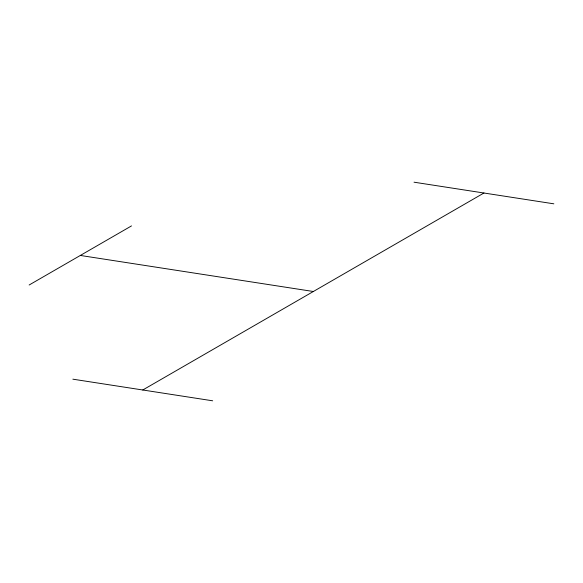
<?xml version="1.0" encoding="UTF-8"?>
<svg xmlns="http://www.w3.org/2000/svg" width="583" height="583" viewBox="0 0 583 583"><rect width="100%" height="100%" fill="white"/><g stroke="black" fill="none" stroke-linecap="round" stroke-linejoin="round"><path stroke-width="0.87" d="M29.15 285L131.503 225.905M142.769 389.991L483.941 193.009M414.032 182.195L553.85 203.824M80.323 255.449L313.355 291.5M72.86 379.176L212.671 400.805"/></g></svg>
